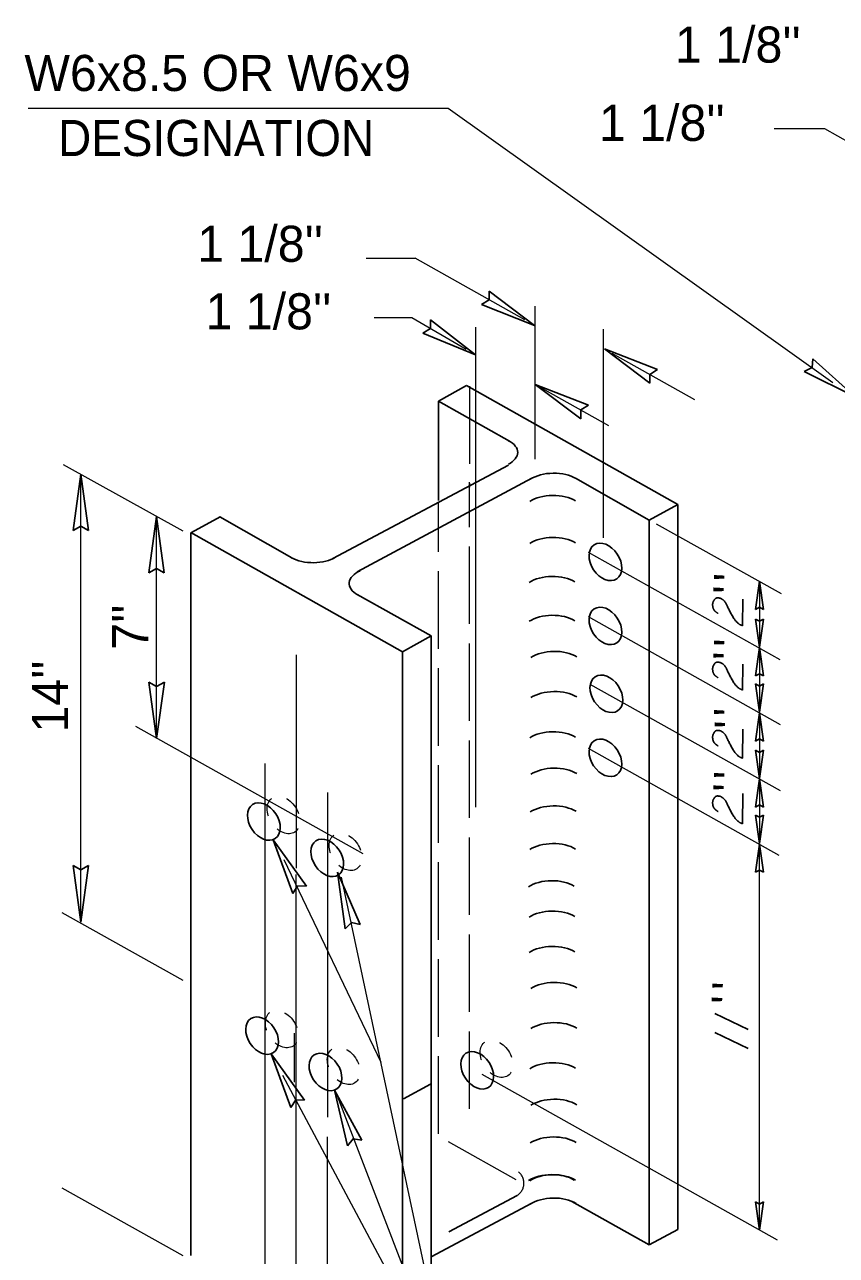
# Model space of a CAD drawing. Extents: x 650 to 1056, y -89 to 184.
# Drawn here: x 734.82 to 764.31, y 60.83 to 105.56 of the extents above; entities that cross this region are included whole.
import ezdxf

# ---------------------------------------------------------------- set-up
doc = ezdxf.new("R2010")
doc.units = 0
doc.header["$LTSCALE"] = 0.47
doc.linetypes.add('LONG_DASHED', pattern=[7.5, 6, -1.5])
doc.linetypes.add('SHORT_DASHED', pattern=[2.7, 1.5, -1.2])
doc.layers.add('1', color=7, linetype='Continuous', lineweight=25)

msp = doc.modelspace()

# ---------------------------------------------------------------- linework, layer by layer
at = {"layer": '1', "lineweight": 13}
for p, q in [((763.8924, 101.7809), (762.0497, 101.7697)), ((766.3591, 100.3787), (763.8924, 101.7809)), ((749.0169, 97.0657), (747.2252, 97.0607)), ((752.9929, 94.8294), (749.0012, 97.0717)), ((753.3564, 95.3302), (753.3564, 89.764)), ((748.8857, 94.906), (747.5109, 94.9015)), ((750.8565, 93.7561), (748.8857, 94.906)), ((751.1972, 94.5614), (751.1972, 77.1262)), ((755.8506, 86.9065), (755.8506, 94.4924)), ((759.1682, 91.9282), (756.1665, 93.6128)), ((756.0441, 90.9832), (753.4292, 92.4502)), ((740.5772, 87.1502), (736.2264, 89.5694)), ((736.8579, 72.9457), (736.8579, 89.2255)), ((739.6082, 79.6184), (739.6082, 87.6854)), ((762.3141, 84.8707), (757.7713, 87.4098)), ((762.2619, 82.4815), (755.2978, 86.3774)), ((761.5157, 85.336), (761.5157, 82.9334)), ((762.2826, 80.11), (755.2967, 84.0408)), ((761.5157, 82.9202), (761.5157, 80.5765)), ((744.6816, 82.6552), (744.6816, 74.9107)), ((762.2739, 77.7119), (755.3672, 81.5782)), ((761.5157, 80.5492), (761.5157, 78.1683)), ((747.1209, 75.4259), (738.8511, 80.0602)), ((762.2323, 75.3622), (755.2986, 79.255)), ((743.5592, 55.1347), (743.5592, 78.7147)), ((761.5157, 78.1502), (761.5157, 75.8069)), ((745.8201, 77.6564), (745.8201, 65.8582)), ((761.5157, 61.7479), (761.5157, 75.7814)), ((747.7686, 67.8397), (744.2402, 75.2133)), ((744.6816, 50.5237), (744.6816, 74.674)), ((746.3207, 74.575), (750.2807, 55.945)), ((740.5772, 70.8242), (736.1852, 73.2812)), ((744.6144, 68.911), (744.6144, 67.132)), ((750.2946, 55.945), (744.1956, 67.3735)), ((762.1678, 61.3817), (751.4398, 67.405)), ((745.8201, 55.7644), (745.8201, 65.1355)), ((740.5772, 60.8159), (736.1852, 63.2729))]:
    msp.add_line(p, q, dxfattribs=at)
at = {"layer": '1'}
for p, q in [((753.3453, 94.6273), (751.6943, 95.8783)), ((753.3453, 94.6273), (751.4186, 95.3859)), ((751.1952, 93.5589), (749.5643, 94.8358)), ((751.1952, 93.5589), (749.2805, 94.3491)), ((755.8807, 93.7821), (757.8074, 93.0231)), ((755.8807, 93.7821), (757.5307, 92.5314)), ((764.9953, 92.0367), (763.4531, 93.4184)), ((764.9953, 92.0367), (763.138, 92.9526)), ((749.8464, 91.8809), (750.8717, 92.443)), ((758.5539, 88.1282), (750.8717, 92.443)), ((753.3697, 92.4887), (755.2972, 91.7308)), ((753.3697, 92.4887), (755.0208, 91.2388)), ((749.8464, 91.8809), (752.4279, 90.4222)), ((749.8464, 91.8809), (749.8464, 88.2712)), ((746.0139, 86.1547), (752.3949, 89.5555)), ((736.8568, 89.2255), (736.5748, 87.1727)), ((736.8568, 89.2255), (737.1392, 87.1727)), ((753.2454, 89.0755), (746.8944, 85.6747)), ((757.5114, 87.5515), (754.8336, 89.0755)), ((757.5114, 87.5515), (758.5539, 88.1282)), ((758.5539, 61.7792), (758.5539, 88.1282)), ((739.6071, 87.6854), (739.3251, 85.6337)), ((739.6071, 87.6854), (739.8891, 85.6337)), ((740.8824, 87.1015), (741.9238, 87.679)), ((741.9069, 87.679), (744.5207, 86.1877)), ((757.5114, 61.2172), (757.5114, 87.5515)), ((740.8494, 60.8342), (740.8494, 87.1015)), ((748.5467, 82.7722), (740.8494, 87.1015)), ((761.5146, 85.336), (761.3739, 84.31)), ((761.5146, 85.336), (761.6563, 84.31)), ((749.5896, 83.3489), (746.8944, 84.8564)), ((760.8981, 83.716), (760.9072, 84.6875)), ((761.5157, 82.9334), (761.3754, 83.9597)), ((761.5157, 82.9334), (761.6571, 83.9597)), ((748.5467, 82.7722), (749.5896, 83.3489)), ((749.5896, 57.0602), (749.5896, 83.3489)), ((748.5467, 56.5124), (748.5467, 82.7722)), ((761.5146, 82.9202), (761.3739, 81.8947)), ((761.5146, 82.9202), (761.6563, 81.8947)), ((760.8981, 81.3794), (760.9069, 82.3171)), ((739.6093, 79.6184), (739.3269, 81.6704)), ((739.6093, 79.6184), (739.8917, 81.6704)), ((761.5157, 80.5765), (761.3754, 81.6033)), ((761.5157, 80.5765), (761.6571, 81.6033)), ((761.5146, 80.5492), (761.3739, 79.5228)), ((761.5146, 80.5492), (761.6563, 79.5228)), ((760.8981, 78.8999), (760.908, 79.9559)), ((761.5157, 78.1683), (761.3754, 79.1947)), ((761.5157, 78.1683), (761.6571, 79.1947)), ((761.5146, 78.1502), (761.3739, 77.1239)), ((761.5146, 78.1502), (761.6563, 77.1239)), ((760.8981, 76.5168), (760.9085, 77.6163)), ((761.5157, 75.8069), (761.3754, 76.8329)), ((761.5157, 75.8069), (761.6571, 76.8329)), ((743.8453, 75.9333), (745.0562, 74.2532)), ((743.8453, 75.9333), (744.5578, 73.9882)), ((761.5146, 75.7814), (761.3739, 74.7554)), ((761.5146, 75.7814), (761.6563, 74.7554)), ((736.8591, 72.9457), (736.5771, 74.9984)), ((736.8591, 72.9457), (737.1407, 74.9984)), ((746.1868, 74.7565), (747.0077, 72.856)), ((746.1868, 74.7565), (746.4654, 72.7049)), ((759.8942, 69.6257), (761.1009, 69.043)), ((759.8942, 68.9377), (761.1009, 68.3549)), ((743.7782, 68.1547), (744.9894, 66.475)), ((743.7782, 68.1547), (744.4911, 66.2095)), ((746.0739, 66.835), (747.0714, 65.0207)), ((746.0739, 66.835), (746.5461, 64.8187)), ((748.5868, 66.5264), (749.5648, 67.0555)), ((753.2454, 62.7247), (749.5896, 60.7852)), ((757.5114, 61.2172), (754.7012, 62.7952)), ((761.5128, 61.7512), (761.3726, 62.7767)), ((761.5128, 61.7512), (761.6546, 62.7767)), ((757.5114, 61.2172), (758.5539, 61.7792))]:
    msp.add_line(p, q, dxfattribs=at)
at = {"layer": '1', "linetype": 'LONG_DASHED', "lineweight": 13}
for p, q in [((750.9752, 92.422), (750.9752, 88.7523)), ((750.9752, 66.1547), (750.9752, 88.9304)), ((749.8464, 65.2548), (749.8464, 88.1969)), ((752.6799, 63.5785), (749.8701, 65.1565))]:
    msp.add_line(p, q, dxfattribs=at)
at = {"layer": '1', "linetype": 'LONG_DASHED'}
msp.add_line((752.7133, 63.0142), (749.5896, 61.3567), dxfattribs=at)
at = {"layer": '1', "lineweight": 13}
for points in [[(734.9494, 102.529), (750.1989, 102.529), (764.1827, 92.5589)], [(763.3423, 55.939), (750.2826, 55.939), (746.1231, 66.7829)]]:
    msp.add_lwpolyline(points, dxfattribs=at)
at = {"layer": '1'}
for points in [[(751.4186, 95.3859), (751.6965, 95.5569), (751.6943, 95.8783)], [(749.2805, 94.3491), (749.5613, 94.5144), (749.5643, 94.8358)], [(763.138, 92.9526), (763.4289, 93.0998), (763.4531, 93.4184)], [(757.8074, 93.0231), (757.5303, 92.8524), (757.5307, 92.5314)], [(755.2972, 91.7308), (755.0193, 91.5602), (755.0208, 91.2388)], [(737.1392, 87.1727), (736.8538, 87.331), (736.5748, 87.1727)], [(739.8891, 85.6337), (739.6044, 85.792), (739.3251, 85.6337)], [(761.6563, 84.31), (761.5134, 84.3895), (761.3739, 84.31)], [(761.3754, 83.9597), (761.5179, 83.8803), (761.6571, 83.9597)], [(761.6563, 81.8947), (761.5134, 81.9737), (761.3739, 81.8947)], [(739.3269, 81.6704), (739.6119, 81.5117), (739.8917, 81.6704)], [(761.3754, 81.6033), (761.5179, 81.5242), (761.6571, 81.6033)], [(761.6563, 79.5228), (761.5134, 79.6022), (761.3739, 79.5228)], [(761.3754, 79.1947), (761.5179, 79.1152), (761.6571, 79.1947)], [(761.6563, 77.1239), (761.5134, 77.203), (761.3739, 77.1239)], [(761.3754, 76.8329), (761.5179, 76.7537), (761.6571, 76.8329)], [(736.5771, 74.9984), (736.8621, 74.8402), (737.1407, 74.9984)], [(761.6563, 74.7554), (761.5134, 74.8345), (761.3739, 74.7554)], [(745.0562, 74.2532), (744.7311, 74.2592), (744.5578, 73.9882)], [(747.0077, 72.856), (746.6919, 72.9325), (746.4654, 72.7049)], [(744.9894, 66.475), (744.6643, 66.4807), (744.4911, 66.2095)], [(747.0714, 65.0207), (746.7493, 65.0669), (746.5461, 64.8187)], [(761.3726, 62.7767), (761.5147, 62.6977), (761.6546, 62.7767)]]:
    msp.add_lwpolyline(points, dxfattribs=at)
at = {"layer": '1', "linetype": 'LONG_DASHED', "lineweight": 13}
msp.add_arc((752.4392, 63.4559), 0.5183, 295.45511, 52.14753, dxfattribs=at)
at = {"layer": '1'}
for centre, major_axis, start_param, end_param in [((751.6322, 90.0071), (1.0966, 0.0164), 5.4682167, 7.0734193), ((754.0219, 88.6649), (1.0966, 0.0164), 0.7065151, 2.4283305), ((754.0013, 87.8581), (1.0966, 0.0164), 0.7065151, 2.4283305), ((754.0013, 86.3305), (1.0966, 0.0164), 0.7065151, 2.4283305), ((745.2818, 86.6027), (1.0966, -0.0164), 3.9392723, 5.5766702), ((747.7041, 85.2606), (1.0966, 0.0164), 2.2481256, 3.8994315), ((753.9788, 84.9152), (1.0966, 0.0164), 0.7065151, 2.4283305), ((753.9788, 83.5), (1.0966, 0.0164), 0.7065151, 2.4283305), ((754.0463, 82.1897), (1.0966, 0.0164), 0.7065151, 2.4283305), ((754.0463, 80.7296), (1.0966, 0.0164), 0.7065151, 2.4283305), ((754.0013, 79.2693), (1.0966, 0.0164), 0.7065151, 2.4283305), ((754.0463, 77.944), (1.0966, 0.0164), 0.7065151, 2.4283305), ((754.0238, 76.5736), (1.0966, 0.0164), 0.7065151, 2.4283305), ((754.0013, 75.2034), (1.0966, 0.0164), 0.7065151, 2.4283305), ((753.9564, 73.8554), (1.0966, 0.0164), 0.7065151, 2.4283305), ((753.9788, 72.7486), (1.0966, 0.0164), 0.7065151, 2.4283305), ((753.9788, 71.4674), (1.0966, 0.0164), 0.7065151, 2.4283305), ((754.0463, 70.1572), (1.0966, 0.0164), 0.7065151, 2.4283305), ((754.0463, 68.6971), (1.0966, 0.0164), 0.7065151, 2.4283305), ((754.0013, 67.2368), (1.0966, 0.0164), 0.7065151, 2.4283305), ((754.0463, 65.9115), (1.0966, 0.0164), 0.7065151, 2.4283305), ((754.0238, 64.5411), (1.0966, 0.0164), 0.7065151, 2.4283305), ((753.9564, 63.1731), (1.0966, 0.0164), 0.7065151, 2.4283305), ((754.0013, 63.1708), (1.0966, 0.0164), 0.7065151, 2.4283305), ((754.0219, 62.322), (1.0966, 0.0164), 0.7065151, 2.4283305)]:
    msp.add_ellipse(centre, major_axis=major_axis, ratio=0.5427, start_param=start_param, end_param=end_param, dxfattribs=at)
for centre in [(755.9164, 86.036), (755.9164, 83.7095), (755.9515, 81.2427), (755.9164, 78.9163), (743.5085, 76.5993), (745.8116, 75.2782), (743.4415, 68.8207), (745.7446, 67.4997), (751.2596, 67.5583)]:
    msp.add_ellipse(centre, major_axis=(0.4103, -0.6182), ratio=0.697277, dxfattribs=at)
at = {"layer": '1', "linetype": 'SHORT_DASHED', "lineweight": 13}
for centre in [(744.2231, 76.8373), (746.4742, 75.5009), (744.1561, 69.0587), (746.4072, 67.7223), (751.9624, 67.98)]:
    msp.add_ellipse(centre, major_axis=(0.4103, -0.6182), ratio=0.697277, dxfattribs=at)
at = {"layer": '1'}
for points in [[(760.0074, 84.1637), (759.9126, 84.2287), (759.8439, 84.307), (759.8121, 84.4225), (759.8121, 84.5422), (759.8563, 84.6374), (759.9186, 84.7177), (759.9988, 84.733), (760.1181, 84.7117), (760.2497, 84.607), (760.3299, 84.4675), (760.4406, 84.2257), (760.5981, 83.9467), (760.7676, 83.7697), (760.8722, 83.7292), (760.8966, 83.7232)], [(760.0074, 81.8272), (759.9126, 81.892), (759.8439, 81.9704), (759.8121, 82.0862), (759.8121, 82.2055), (759.8563, 82.3007), (759.9186, 82.3814), (759.9988, 82.3964), (760.1181, 82.3754), (760.2497, 82.2704), (760.3299, 82.1312), (760.4406, 81.889), (760.5981, 81.6104), (760.7676, 81.4338), (760.8722, 81.3925), (760.8966, 81.3865)], [(760.0074, 79.348), (759.9126, 79.4132), (759.8439, 79.492), (759.8121, 79.6067), (759.8121, 79.7267), (759.8563, 79.822), (759.9186, 79.9022), (759.9988, 79.9177), (760.1181, 79.8962), (760.2497, 79.792), (760.3299, 79.6525), (760.4406, 79.4102), (760.5981, 79.1309), (760.7676, 78.9543), (760.8722, 78.9134), (760.8966, 78.907)], [(760.0074, 76.9645), (759.9126, 77.0294), (759.8439, 77.1082), (759.8121, 77.2232), (759.8121, 77.3432), (759.8563, 77.4382), (759.9186, 77.5184), (759.9988, 77.5337), (760.1181, 77.5124), (760.2497, 77.4082), (760.3299, 77.2687), (760.4406, 77.0267), (760.5981, 76.7477), (760.7676, 76.5708), (760.8722, 76.5295), (760.8966, 76.5239)]]:
    msp.add_open_spline(points, degree=2, dxfattribs=at)

# ---------------------------------------------------------------- texts
for s, p in [("1 1/8''", (758.4433, 104.1812)), ('W6x8.5 OR W6x9', (734.8077, 103.15)), ("1 1/8''", (755.6807, 101.3377)), ("1 1/8''", (741.0857, 96.9423)), ("1 1/8''", (741.3883, 94.4872))]:
    msp.add_text(s, height=1.312, dxfattribs=at).set_placement(p)
at = {"layer": '1', "width": 0.95}
msp.add_text('DESIGNATION', height=1.312, dxfattribs=at).set_placement((736.0317, 100.787))
at = {"layer": '1'}
for s, height, rotation, p in [("'", 1.205, 89.385, (761.0657, 85.3203)), ("'", 1.205, 89.385, (761.0417, 84.8677)), ("7''", 1.312, 90, (739.3078, 82.8442)), ("'", 1.205, 89.385, (761.0657, 82.9398)), ("14''", 1.312, 90, (736.3952, 79.8359)), ("'", 1.205, 89.385, (761.0417, 82.4639)), ("'", 1.205, 89.385, (761.0657, 80.4145)), ("'", 1.205, 89.385, (761.0901, 79.9622)), ("'", 1.205, 89.385, (761.0657, 78.1277)), ("'", 1.205, 89.385, (761.0428, 77.6752)), ("'", 1.205, 89.385, (761.0072, 70.4718)), ("'", 1.205, 89.385, (760.9832, 69.9667))]:
    msp.add_text(s, height=height, rotation=rotation, dxfattribs=at).set_placement(p)

doc.saveas('drawing.dxf')
